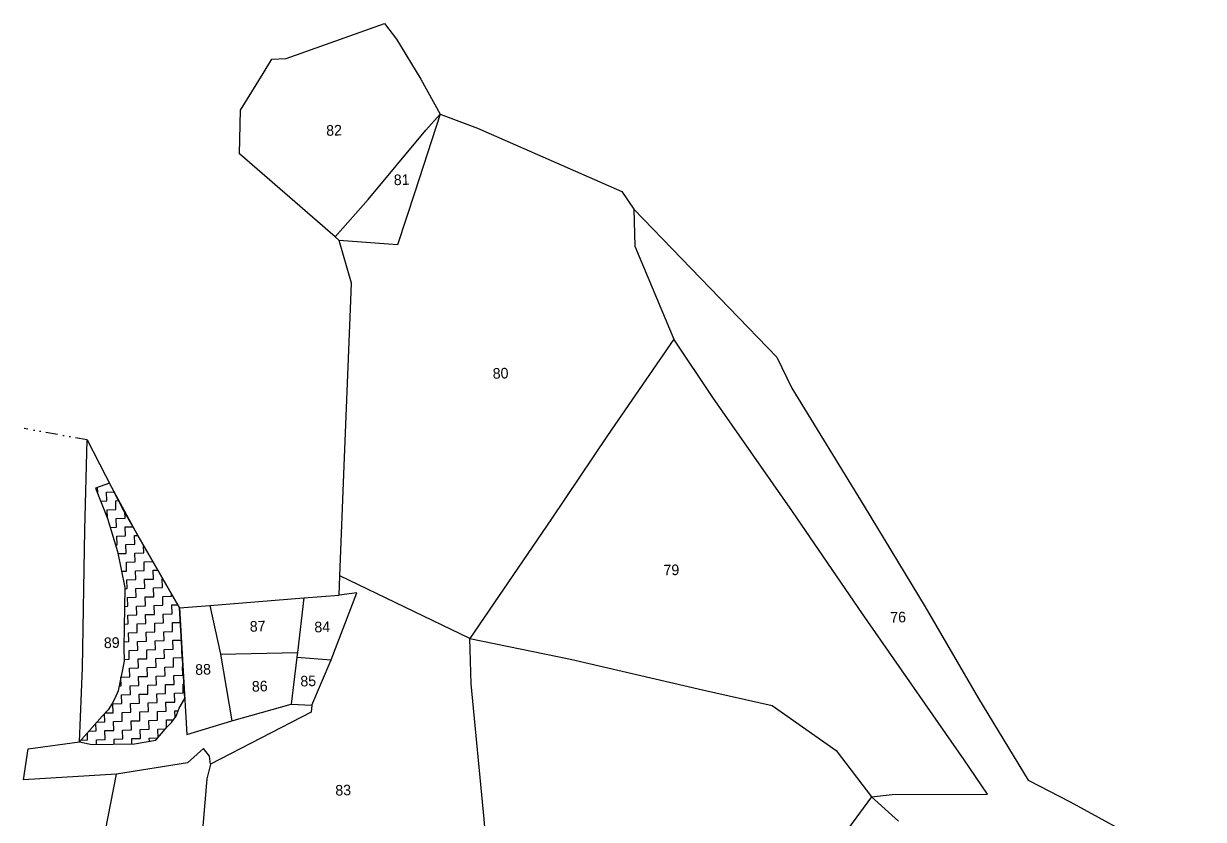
# Model space of a CAD drawing. Header units: metres. Extents: x 289662 to 290738, y 2016260 to 2018343.
# Drawn here: x 290081.2 to 290579, y 2018007.6 to 2018343.4 of the extents above; entities that cross this region are included whole.
import ezdxf
from ezdxf.enums import TextEntityAlignment as Align

# ---------------------------------------------------------------- set-up
doc = ezdxf.new("R2010")
doc.units = ezdxf.units.M
doc.linetypes.add('DIVIDE', pattern=[1.25, 0.5, -0.25, 0, -0.25, 0, -0.25])
for name, color, linetype in [('POLY_HATCH', 12, 'Continuous'), ('POLY_PARCEL', 6, 'Continuous'), ('TEXT_PARCEL', 7, 'Continuous'), ('V_BOUND_LINE', 7, 'Continuous'), ('V_DIVIDE_LINE', 7, 'DIVIDE')]:
    doc.layers.add(name, color=color, linetype=linetype)
doc.styles.add('TEXT_MAP', font='', dxfattribs={"height": 2.5})
doc.styles.get('TEXT_MAP').set_extended_font_data('Kruti Dev 050')

msp = doc.modelspace()

# ---------------------------------------------------------------- linework, layer by layer
at = {"layer": 'POLY_HATCH'}
for p, q in [((290117.39, 2018149.51), (290111.47, 2018147.36)), ((290129.4, 2018127.35), (290117.39, 2018149.51)), ((290111.47, 2018147.36), (290116.55, 2018134.6)), ((290116.55, 2018134.6), (290120.79, 2018120.63)), ((290146.95, 2018096.81), (290129.4, 2018127.35)), ((290120.79, 2018120.63), (290123.89, 2018105.45)), ((290123.89, 2018105.45), (290123.47, 2018080.19)), ((290149.19, 2018058.65), (290146.95, 2018096.81)), ((290123.47, 2018080.19), (290123.64, 2018074.32)), ((290123.64, 2018074.32), (290121.08, 2018061.91)), ((290119.71, 2018058.64), (290118.59, 2018056.56)), ((290121.08, 2018061.91), (290119.71, 2018058.64)), ((290146.86, 2018054.47), (290149.19, 2018058.65)), ((290116.91, 2018053.86), (290114.35, 2018051.14)), ((290118.59, 2018056.56), (290116.91, 2018053.86)), ((290145.49, 2018051.19), (290146.86, 2018054.47)), ((290114.35, 2018051.14), (290104.72, 2018040.26)), ((290143.51, 2018048.49), (290145.49, 2018051.19)), ((290136.98, 2018040.96), (290141.8, 2018046.68)), ((290141.8, 2018046.68), (290143.51, 2018048.49)), ((290104.72, 2018040.26), (290110, 2018039.27)), ((290110, 2018039.27), (290127.92, 2018039.51)), ((290127.92, 2018039.51), (290136.98, 2018040.96))]:
    msp.add_line(p, q, dxfattribs=at)
at = {"layer": 'POLY_HATCH', "linetype": 'Continuous'}
for p, q in [((290112.18, 2018145.56), (290112.47, 2018145.57)), ((290112.47, 2018145.57), (290112.4, 2018147.7)), ((290116.19, 2018145.68), (290119.41, 2018145.78)), ((290116.3, 2018141.96), (290116.19, 2018145.68)), ((290113.65, 2018141.88), (290116.3, 2018141.96)), ((290116.41, 2018138.24), (290120.14, 2018138.35)), ((290116.52, 2018134.67), (290116.41, 2018138.24)), ((290120.02, 2018142.07), (290121.4, 2018142.11)), ((290120.14, 2018138.35), (290120.02, 2018142.07)), ((290120.25, 2018134.63), (290123.97, 2018134.74)), ((290120.36, 2018130.91), (290120.25, 2018134.63)), ((290123.97, 2018134.74), (290123.89, 2018137.53)), ((290117.69, 2018130.83), (290120.36, 2018130.91)), ((290124.08, 2018131.02), (290127.36, 2018131.12)), ((290124.19, 2018127.29), (290124.08, 2018131.02)), ((290119.93, 2018123.44), (290120.58, 2018123.46)), ((290120.47, 2018127.18), (290124.19, 2018127.29)), ((290120.58, 2018123.46), (290120.47, 2018127.18)), ((290124.3, 2018123.57), (290128.03, 2018123.68)), ((290124.42, 2018119.85), (290124.3, 2018123.57)), ((290127.92, 2018127.41), (290129.35, 2018127.45)), ((290128.03, 2018123.68), (290127.92, 2018127.41)), ((290131.86, 2018120.07), (290131.77, 2018123.24)), ((290120.97, 2018119.75), (290124.42, 2018119.85)), ((290128.14, 2018119.96), (290131.86, 2018120.07)), ((290128.25, 2018116.24), (290128.14, 2018119.96)), ((290124.53, 2018116.13), (290128.25, 2018116.24)), ((290124.64, 2018112.4), (290124.53, 2018116.13)), ((290131.97, 2018116.35), (290135.66, 2018116.46)), ((290132.08, 2018112.63), (290131.97, 2018116.35)), ((290122.48, 2018112.34), (290124.64, 2018112.4)), ((290124.75, 2018108.68), (290128.47, 2018108.79)), ((290124.86, 2018104.96), (290124.75, 2018108.68)), ((290128.36, 2018112.52), (290132.08, 2018112.63)), ((290128.47, 2018108.79), (290128.36, 2018112.52)), ((290132.2, 2018108.9), (290135.92, 2018109.02)), ((290132.31, 2018105.18), (290132.2, 2018108.9)), ((290135.81, 2018112.74), (290137.76, 2018112.8)), ((290135.92, 2018109.02), (290135.81, 2018112.74)), ((290139.64, 2018109.13), (290139.87, 2018109.13)), ((290139.75, 2018105.4), (290139.64, 2018109.13)), ((290123.88, 2018104.93), (290124.86, 2018104.96)), ((290128.58, 2018105.07), (290132.31, 2018105.18)), ((290128.7, 2018101.35), (290128.58, 2018105.07)), ((290136.03, 2018105.29), (290139.75, 2018105.4)), ((290136.14, 2018101.57), (290136.03, 2018105.29)), ((290124.97, 2018101.24), (290128.7, 2018101.35)), ((290125.08, 2018097.51), (290124.97, 2018101.24)), ((290132.42, 2018101.46), (290136.14, 2018101.57)), ((290132.53, 2018097.74), (290132.42, 2018101.46)), ((290139.86, 2018101.68), (290143.59, 2018101.79)), ((290139.97, 2018097.96), (290139.86, 2018101.68)), ((290143.59, 2018101.79), (290143.56, 2018102.71)), ((290123.75, 2018097.47), (290125.08, 2018097.51)), ((290125.2, 2018093.79), (290128.92, 2018093.9)), ((290125.31, 2018090.07), (290125.2, 2018093.79)), ((290128.81, 2018097.62), (290132.53, 2018097.74)), ((290128.92, 2018093.9), (290128.81, 2018097.62)), ((290132.64, 2018094.01), (290136.36, 2018094.12)), ((290132.75, 2018090.29), (290132.64, 2018094.01)), ((290136.25, 2018097.85), (290139.97, 2018097.96)), ((290136.36, 2018094.12), (290136.25, 2018097.85)), ((290140.09, 2018094.24), (290143.81, 2018094.35)), ((290140.2, 2018090.51), (290140.09, 2018094.24)), ((290143.7, 2018098.07), (290146.18, 2018098.14)), ((290143.81, 2018094.35), (290143.7, 2018098.07)), ((290123.63, 2018090.02), (290125.31, 2018090.07)), ((290129.03, 2018090.18), (290132.75, 2018090.29)), ((290129.14, 2018086.46), (290129.03, 2018090.18)), ((290136.48, 2018090.4), (290140.2, 2018090.51)), ((290136.59, 2018086.68), (290136.48, 2018090.4)), ((290143.92, 2018090.62), (290147.31, 2018090.73)), ((290144.03, 2018086.9), (290143.92, 2018090.62)), ((290125.42, 2018086.34), (290129.14, 2018086.46)), ((290125.53, 2018082.62), (290125.42, 2018086.34)), ((290132.86, 2018086.57), (290136.59, 2018086.68)), ((290132.98, 2018082.85), (290132.86, 2018086.57)), ((290140.31, 2018086.79), (290144.03, 2018086.9)), ((290140.42, 2018083.07), (290140.31, 2018086.79)), ((290123.51, 2018082.56), (290125.53, 2018082.62)), ((290125.64, 2018078.9), (290129.36, 2018079.01)), ((290125.75, 2018075.18), (290125.64, 2018078.9)), ((290129.25, 2018082.73), (290132.98, 2018082.85)), ((290129.36, 2018079.01), (290129.25, 2018082.73)), ((290133.09, 2018079.12), (290136.81, 2018079.23)), ((290133.2, 2018075.4), (290133.09, 2018079.12)), ((290136.7, 2018082.96), (290140.42, 2018083.07)), ((290136.81, 2018079.23), (290136.7, 2018082.96)), ((290140.53, 2018079.35), (290144.26, 2018079.46)), ((290140.64, 2018075.62), (290140.53, 2018079.35)), ((290144.14, 2018083.18), (290147.75, 2018083.29)), ((290144.26, 2018079.46), (290144.14, 2018083.18)), ((290148.09, 2018075.85), (290147.99, 2018079.12)), ((290123.62, 2018075.11), (290125.75, 2018075.18)), ((290129.48, 2018075.29), (290133.2, 2018075.4)), ((290129.59, 2018071.57), (290129.48, 2018075.29)), ((290136.92, 2018075.51), (290140.64, 2018075.62)), ((290137.03, 2018071.79), (290136.92, 2018075.51)), ((290144.37, 2018075.73), (290148.09, 2018075.85)), ((290144.48, 2018072.01), (290144.37, 2018075.73)), ((290125.86, 2018071.45), (290129.59, 2018071.57)), ((290125.98, 2018067.73), (290125.86, 2018071.45)), ((290133.31, 2018071.68), (290137.03, 2018071.79)), ((290133.42, 2018067.95), (290133.31, 2018071.68)), ((290140.76, 2018071.9), (290144.48, 2018072.01)), ((290140.87, 2018068.18), (290140.76, 2018071.9)), ((290148.2, 2018072.12), (290148.4, 2018072.13)), ((290148.31, 2018068.4), (290148.2, 2018072.12)), ((290121.48, 2018063.87), (290122.36, 2018063.9)), ((290122.36, 2018063.9), (290122.25, 2018067.61)), ((290122.26, 2018067.62), (290125.98, 2018067.73)), ((290126.09, 2018064.01), (290129.81, 2018064.12)), ((290126.2, 2018060.29), (290126.09, 2018064.01)), ((290129.7, 2018067.84), (290133.42, 2018067.95)), ((290129.81, 2018064.12), (290129.7, 2018067.84)), ((290133.53, 2018064.23), (290137.26, 2018064.34)), ((290133.64, 2018060.51), (290133.53, 2018064.23)), ((290137.14, 2018068.07), (290140.87, 2018068.18)), ((290137.26, 2018064.34), (290137.14, 2018068.07)), ((290140.98, 2018064.45), (290144.7, 2018064.57)), ((290141.09, 2018060.73), (290140.98, 2018064.45)), ((290144.59, 2018068.29), (290148.31, 2018068.4)), ((290144.7, 2018064.57), (290144.59, 2018068.29)), ((290148.42, 2018064.68), (290148.84, 2018064.69)), ((290148.54, 2018060.95), (290148.42, 2018064.68)), ((290122.48, 2018060.17), (290126.2, 2018060.29)), ((290122.59, 2018056.45), (290122.48, 2018060.17)), ((290129.92, 2018060.4), (290133.64, 2018060.51)), ((290130.03, 2018056.67), (290129.92, 2018060.4)), ((290137.37, 2018060.62), (290141.09, 2018060.73)), ((290137.48, 2018056.9), (290137.37, 2018060.62)), ((290144.81, 2018060.84), (290148.54, 2018060.95)), ((290144.92, 2018057.12), (290144.81, 2018060.84)), ((290118.87, 2018056.34), (290122.59, 2018056.45)), ((290118.98, 2018052.62), (290118.87, 2018056.34)), ((290126.31, 2018056.56), (290130.03, 2018056.67)), ((290126.42, 2018052.84), (290126.31, 2018056.56)), ((290133.76, 2018056.79), (290137.48, 2018056.9)), ((290133.87, 2018053.06), (290133.76, 2018056.79)), ((290141.2, 2018057.01), (290144.92, 2018057.12)), ((290141.31, 2018053.29), (290141.2, 2018057.01)), ((290112.17, 2018048.69), (290115.37, 2018048.78)), ((290115.37, 2018048.78), (290115.27, 2018052.12)), ((290115.64, 2018052.52), (290118.98, 2018052.62)), ((290119.09, 2018048.9), (290122.81, 2018049.01)), ((290119.2, 2018045.17), (290119.09, 2018048.9)), ((290122.7, 2018052.73), (290126.42, 2018052.84)), ((290122.81, 2018049.01), (290122.7, 2018052.73)), ((290126.53, 2018049.12), (290130.26, 2018049.23)), ((290126.64, 2018045.4), (290126.53, 2018049.12)), ((290130.14, 2018052.95), (290133.87, 2018053.06)), ((290130.26, 2018049.23), (290130.14, 2018052.95)), ((290133.98, 2018049.34), (290137.7, 2018049.45)), ((290134.09, 2018045.62), (290133.98, 2018049.34)), ((290137.59, 2018053.18), (290141.31, 2018053.29)), ((290137.7, 2018049.45), (290137.59, 2018053.18)), ((290141.42, 2018049.56), (290144.36, 2018049.65)), ((290141.52, 2018046.35), (290141.42, 2018049.56)), ((290145.04, 2018053.4), (290146.43, 2018053.44)), ((290145.12, 2018050.69), (290145.04, 2018053.4)), ((290108.14, 2018041.12), (290108.06, 2018044.04)), ((290108.79, 2018044.86), (290111.75, 2018044.95)), ((290111.75, 2018044.95), (290111.66, 2018048.11)), ((290115.48, 2018045.06), (290119.2, 2018045.17)), ((290115.59, 2018041.34), (290115.48, 2018045.06)), ((290122.92, 2018045.28), (290126.64, 2018045.4)), ((290123.03, 2018041.56), (290122.92, 2018045.28)), ((290130.37, 2018045.51), (290134.09, 2018045.62)), ((290130.48, 2018041.78), (290130.37, 2018045.51)), ((290137.81, 2018045.73), (290141.08, 2018045.83)), ((290137.92, 2018042.08), (290137.81, 2018045.73)), ((290105.4, 2018041.03), (290108.14, 2018041.12)), ((290111.87, 2018041.23), (290115.59, 2018041.34)), ((290111.92, 2018039.29), (290111.87, 2018041.23)), ((290119.31, 2018041.45), (290123.03, 2018041.56)), ((290119.37, 2018039.4), (290119.31, 2018041.45)), ((290126.76, 2018041.67), (290130.48, 2018041.78)), ((290126.82, 2018039.5), (290126.76, 2018041.67)), ((290134.2, 2018041.9), (290137.86, 2018042.01)), ((290134.24, 2018040.52), (290134.2, 2018041.9))]:
    msp.add_line(p, q, dxfattribs=at)
at = {"layer": 'POLY_PARCEL'}
for p, q in [((290256.92, 2018305.17), (290246.29, 2018272.31)), ((290250.85, 2018298.45), (290256.92, 2018305.17)), ((290226.6, 2018269.22), (290250.85, 2018298.45)), ((290212.58, 2018253.41), (290226.6, 2018269.22)), ((290246.29, 2018272.31), (290238.94, 2018250)), ((290338.61, 2018265.09), (290339.03, 2018249.53)), ((290238.94, 2018250), (290214.29, 2018251.92)), ((290339.03, 2018249.53), (290355.53, 2018210.31)), ((290355.53, 2018210.31), (290327.52, 2018169.57)), ((290371.99, 2018185.61), (290355.53, 2018210.31)), ((290405.54, 2018137.56), (290371.99, 2018185.61)), ((290327.52, 2018169.57), (290303.94, 2018134.36)), ((290303.94, 2018134.36), (290269.45, 2018083.99)), ((290435.21, 2018094.37), (290405.54, 2018137.56)), ((290269.45, 2018083.99), (290214.64, 2018110.32)), ((290199.45, 2018101.11), (290196.69, 2018078.01)), ((290210.99, 2018074.86), (290221.72, 2018103.15)), ((290221.72, 2018103.15), (290214.35, 2018102.28)), ((290146.95, 2018096.81), (290150.09, 2018043.47)), ((290159.68, 2018097.85), (290164.22, 2018077.38)), ((290478.02, 2018032.71), (290435.21, 2018094.37)), ((290270, 2018064.79), (290269.45, 2018083.99)), ((290269.45, 2018083.99), (290311.92, 2018075.21)), ((290164.22, 2018077.38), (290196.69, 2018078.01)), ((290164.22, 2018077.38), (290168.98, 2018049.2)), ((290196.45, 2018076.04), (290194.08, 2018056.18)), ((290196.69, 2018078.01), (290196.45, 2018076.04)), ((290196.45, 2018076.04), (290210.99, 2018074.86)), ((290202.83, 2018055.73), (290210.99, 2018074.86)), ((290311.92, 2018075.21), (290367.64, 2018062.24)), ((290275.47, 2018007.68), (290270, 2018064.79)), ((290367.64, 2018062.24), (290397.06, 2018055.64)), ((290168.98, 2018049.2), (290194.08, 2018056.18)), ((290194.08, 2018056.18), (290202.83, 2018055.73)), ((290202.83, 2018055.73), (290202.54, 2018052.81)), ((290397.06, 2018055.64), (290424.09, 2018036.62)), ((290150.09, 2018043.47), (290168.98, 2018049.2)), ((290202.54, 2018052.81), (290160.07, 2018030.87)), ((290157.02, 2018037.55), (290150.25, 2018031.47)), ((290159.61, 2018034.24), (290157.02, 2018037.55)), ((290160.07, 2018030.87), (290159.61, 2018034.24)), ((290424.09, 2018036.62), (290438.93, 2018017.11)), ((290150.25, 2018031.47), (290120.42, 2018026.72)), ((290160.07, 2018030.87), (290158.43, 2018024.71)), ((290487.9, 2018018.23), (290478.02, 2018032.71)), ((290158.43, 2018024.71), (290153.74, 2017967.04)), ((290438.93, 2018017.11), (290416.15, 2017986.26)), ((290438.93, 2018017.11), (290447.63, 2018018.09)), ((290450.29, 2018006.87), (290438.93, 2018017.11)), ((290447.63, 2018018.09), (290487.9, 2018018.23)), ((290278.86, 2017971.8), (290275.47, 2018007.68))]:
    msp.add_line(p, q, dxfattribs=at)
at = {"layer": 'V_BOUND_LINE'}
for p, q in [((290191.93, 2018328.7), (290233.38, 2018343.41)), ((290233.38, 2018343.41), (290238.49, 2018336.83)), ((290238.49, 2018336.83), (290248.83, 2018320.03)), ((290182.29, 2018322.41), (290185.93, 2018328.34)), ((290185.93, 2018328.34), (290191.93, 2018328.7)), ((290172.74, 2018306.83), (290182.29, 2018322.41)), ((290248.83, 2018320.03), (290256.92, 2018305.17)), ((290172.22, 2018288.52), (290172.74, 2018306.83)), ((290256.92, 2018305.17), (290272.68, 2018299.25)), ((290272.68, 2018299.25), (290333.58, 2018272.49)), ((290212.58, 2018253.41), (290172.22, 2018288.52)), ((290333.58, 2018272.49), (290338.61, 2018265.09)), ((290338.61, 2018265.09), (290398.94, 2018202.64)), ((290214.29, 2018251.92), (290212.58, 2018253.41)), ((290219.56, 2018233.88), (290214.29, 2018251.92)), ((290219.16, 2018223.02), (290219.56, 2018233.88)), ((290216.36, 2018156.76), (290219.16, 2018223.02)), ((290398.94, 2018202.64), (290405.38, 2018189.62)), ((290405.38, 2018189.62), (290435.82, 2018139.75)), ((290106.94, 2018129.81), (290108, 2018167.79)), ((290108, 2018167.79), (290123.47, 2018137.68)), ((290214.64, 2018110.32), (290216.36, 2018156.76)), ((290435.82, 2018139.75), (290461.55, 2018097.29)), ((290123.47, 2018137.68), (290146.95, 2018096.81)), ((290105.96, 2018071.61), (290106.94, 2018129.81)), ((290214.35, 2018102.28), (290214.64, 2018110.32)), ((290159.68, 2018097.85), (290199.45, 2018101.11)), ((290199.45, 2018101.11), (290214.35, 2018102.28)), ((290146.95, 2018096.81), (290159.68, 2018097.85)), ((290461.55, 2018097.29), (290484.05, 2018058.58)), ((290104.72, 2018040.26), (290105.96, 2018071.61)), ((290484.05, 2018058.58), (290505.11, 2018024.09)), ((290083.13, 2018037.43), (290104.72, 2018040.26)), ((290081.16, 2018024.27), (290083.13, 2018037.43)), ((290120.42, 2018026.72), (290081.16, 2018024.27)), ((290111.19, 2017979.59), (290120.42, 2018026.72)), ((290505.11, 2018024.09), (290522.71, 2018015.04)), ((290522.71, 2018015.04), (290578.99, 2017984.33))]:
    msp.add_line(p, q, dxfattribs=at)
at = {"layer": 'V_DIVIDE_LINE', "ltscale": 10}
msp.add_line((290108, 2018167.79), (290081.46, 2018172.56), dxfattribs=at)

# ---------------------------------------------------------------- texts
at = {"layer": 'TEXT_PARCEL', "style": 'TEXT_MAP'}
for s, p in [('82', (290212.16, 2018298.37)), ('81', (290240.68, 2018277.54)), ('80', (290282.42, 2018195.85)), ('79', (290354.5, 2018112.87)), ('76', (290450.17, 2018092.93)), ('87', (290179.91, 2018089.09)), ('84', (290207.17, 2018088.82)), ('89', (290118.35, 2018082.17)), ('88', (290156.88, 2018070.89)), ('86', (290180.81, 2018063.8)), ('85', (290201.26, 2018066)), ('83', (290216.01, 2018019.94))]:
    msp.add_text(s, height=4.469, rotation=1.7152, dxfattribs=at).set_placement(p, align=Align.MIDDLE)

doc.saveas('drawing.dxf')
